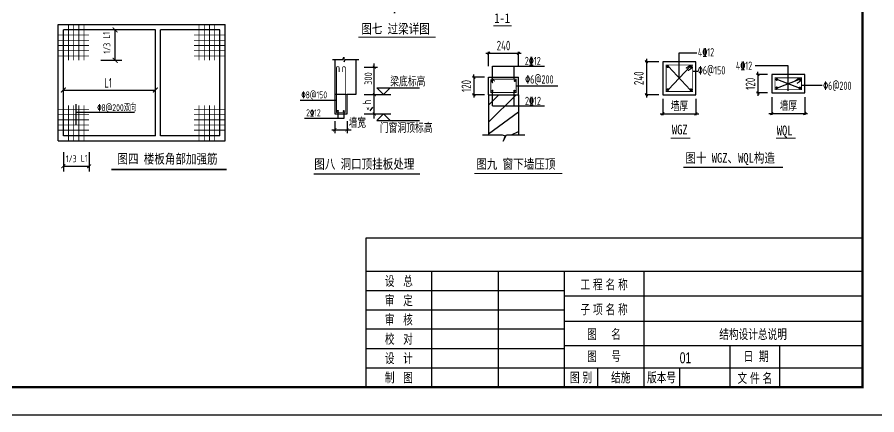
# Model space of a CAD drawing. Extents: x 1129386 to 1651949, y 463500 to 493200.
# Drawn here: x 1206738 to 1222314, y 463500 to 470707 of the extents above; entities that cross this region are included whole.
import ezdxf
from ezdxf.enums import TextEntityAlignment as Align

# ---------------------------------------------------------------- set-up
doc = ezdxf.new("R2010")
doc.units = 0
doc.header["$LTSCALE"] = 1000
doc.header["$MEASUREMENT"] = 0
doc.linetypes.add('CENTER', pattern=[50.8, 31.75, -6.35, 6.35, -6.35])
doc.linetypes.add('DASHED', pattern=[4.8, 4, -0.8])
for name, color, linetype in [('1', 7, 'Continuous'), ('3', 4, 'DASHED'), ('5', 2, 'Continuous'), ('7', 1, 'Continuous'), ('8', 8, 'Continuous'), ('9', 3, 'Continuous')]:
    doc.layers.add(name, color=color, linetype=linetype)
doc.styles.add('HZ', font='tssdeng.shx', dxfattribs={"width": 0.7, "bigfont": 'tssdchn.shx'})
doc.styles.add('TKZ1', font='', dxfattribs={"width": 0.7})
doc.styles.add('TSSD_Dimension', font='Tssdeng.shx', dxfattribs={"width": 0.7, "bigfont": 'tssdchn.shx'})
doc.styles.add('TSSD_Rein', font='tssdeng.shx', dxfattribs={"width": 0.7, "bigfont": 'tssdchn.shx'})
doc.styles.add('XKB', font='tjtxt.shx', dxfattribs={"width": 0.7, "bigfont": 'tssdchn.shx'})
doc.styles.get('TKZ1').set_extended_font_data('SimSun')
doc.dimstyles.new('TSSD_100_100', dxfattribs={"dimtxt": 350, "dimasz": 100, "dimexe": 100, "dimexo": 250, "dimgap": 100, "dimtad": 1, "dimdec": 0, "dimzin": 0, "dimdsep": 46, "dimtxsty": 'TSSD_Dimension', "dimblk": 'ARCHTICK', "dimblk1": 'ARCHTICK', "dimblk2": 'ARCHTICK', "dimcen": 0, "dimdle": 100, "dimclrt": 7, "dimadec": 0, "dimazin": 0, "dimtfac": 1, "dimtdec": 0, "dimtix": 1, "dimtmove": 2, "dimatfit": 3, "dimfxl": 0, "dimtolj": 1, "dimtzin": 0, "dimarcsym": 0})

# ---------------------------------------------------------------- blocks, each defined once
blk = doc.blocks.new('图4萨达')
at = {"layer": '1'}
for p, q in [((114950, 102631), (114950, 103736)), ((115190, 102631), (114433, 102631)), ((113074, 101556), (116410, 101556)), ((113542, 100287), (113542, 101044)), ((115652, 100735), (113542, 100735)), ((113074, 99300), (113074, 98605)), ((114012, 99300), (114012, 98605)), ((113074, 98794), (114012, 98794))]:
    blk.add_line(p, q, dxfattribs=at)
at = {"layer": '1', "const_width": 37.8}
for points in [[(115039, 103647), (114861, 103825)], [(115039, 102542), (114861, 102720)], [(112985, 101467), (113164, 101645)], [(116321, 101467), (116499, 101645)], [(112999, 98723), (113140, 98857)], [(113942, 98725), (114077, 98857)]]:
    blk.add_lwpolyline(points, dxfattribs=at)
at = {"layer": '3'}
for p, q in [((113074, 99900), (113074, 103736)), ((116410, 103736), (113074, 103736)), ((116410, 99900), (116410, 103736)), ((118749, 103736), (116599, 103736)), ((116599, 99900), (116599, 103736)), ((118749, 99900), (118749, 103736)), ((116410, 99900), (113074, 99900)), ((118749, 99900), (116599, 99900))]:
    blk.add_line(p, q, dxfattribs=at)
at = {"layer": '5'}
for p, q in [((112885, 99719), (112885, 103925)), ((112885, 103925), (118938, 103925)), ((118938, 99719), (118938, 103925)), ((112885, 99719), (118938, 99719))]:
    blk.add_line(p, q, dxfattribs=at)
at = {"layer": '7', "const_width": 28.4}
for points in [[(113259, 102634), (113259, 103926)], [(113448, 102634), (113448, 103926)], [(113637, 102634), (113637, 103926)], [(113826, 102634), (113826, 103926)], [(117992, 103925), (117992, 102629)], [(118181, 103925), (118181, 102629)], [(118370, 103925), (118370, 102629)], [(118560, 103925), (118560, 102629)], [(114004, 103548), (112880, 103548)], [(118938, 103547), (117809, 103547)], [(114004, 103359), (112880, 103359)], [(114004, 103169), (112880, 103169)], [(118938, 103358), (117809, 103358)], [(118938, 103169), (117809, 103169)], [(114004, 102980), (112880, 102980)], [(114004, 102791), (112880, 102791)], [(118938, 102980), (117809, 102980)], [(118938, 102791), (117809, 102791)], [(113259, 99719), (113259, 100999)], [(113448, 99719), (113448, 100999)], [(113637, 99719), (113637, 100999)], [(113826, 99719), (113826, 100999)], [(117992, 99719), (117992, 100999)], [(118181, 99719), (118181, 100999)], [(118370, 99719), (118370, 100999)], [(118560, 99719), (118560, 100999)], [(114004, 100854), (112880, 100854)], [(114004, 100665), (112880, 100665)], [(118938, 100854), (117809, 100854)], [(118938, 100665), (117809, 100665)], [(114004, 100476), (112880, 100476)], [(118938, 100476), (117809, 100476)], [(114004, 100287), (112880, 100287)], [(114004, 100098), (112880, 100098)], [(118938, 100287), (117809, 100287)], [(118938, 100098), (117809, 100098)]]:
    blk.add_lwpolyline(points, dxfattribs=at)
at = {"layer": '9', "color": 3, "const_width": 58.2}
blk.add_lwpolyline([(114814, 98675), (118987, 98675)], dxfattribs=at)
at = {"layer": '1', "style": 'TSSD_Rein', "width": 0.7}
for s, p in [('L1', (114760, 103417)), ('1/3', (114777, 102876))]:
    blk.add_text(s, height=250, rotation=90, dxfattribs=at).set_placement(p)
for s, height, p in [('L1', 350, (114553, 101641)), ('1/3', 250, (113165, 98938)), ('L1', 250, (113705, 98955))]:
    blk.add_text(s, height=height, dxfattribs=at).set_placement(p)
blk.add_text('\x828@200双向', height=250, dxfattribs=at).set_placement((115012, 100790), align=Align.CENTER)
at = {"layer": '5', "color": 2, "style": 'TKZ1', "width": 0.8}
blk.add_text('图四 楼板角部加强筋', height=350, dxfattribs=at).set_placement((115034, 98888))
blk = doc.blocks.new('洞口刮板')
at = {"layer": '1', "color": 4}
for p, q in [((182172, 75325), (182205, 75418)), ((182205, 75418), (182224, 75250)), ((181796, 75327), (182172, 75327)), ((182224, 75250), (182257, 75327)), ((182257, 75327), (182750, 75327)), ((183309, 73188), (183309, 75183)), ((182949, 75051), (183434, 75051)), ((183408, 74305), (184954, 74305)), ((183648, 74065), (183408, 74305)), ((183648, 74065), (183888, 74305)), ((181952, 73842), (180629, 73842)), ((181886, 74070), (182294, 74070)), ((182332, 73363), (182332, 74070)), ((182949, 74065), (183918, 74065)), ((183249, 73597), (183157, 73474)), ((181889, 73363), (182332, 73363)), ((181989, 73431), (181989, 73188)), ((182210, 73438), (182210, 73188)), ((182949, 73363), (183918, 73363)), ((183648, 73363), (183408, 73123)), ((183648, 73363), (183888, 73123)), ((182210, 73188), (180784, 73188)), ((181889, 73095), (181889, 72655)), ((182332, 73095), (182332, 72655)), ((183408, 73123), (184954, 73123)), ((181780, 72786), (182475, 72786))]:
    blk.add_line(p, q, dxfattribs=at)
at = {"layer": '1', "color": 2}
for p, q in [((181889, 75328), (181889, 73363)), ((182656, 74070), (182656, 75328)), ((182332, 74070), (182656, 74070))]:
    blk.add_line(p, q, dxfattribs=at)
at = {"layer": '1', "color": 4, "const_width": 23.3}
for points in [[(183372, 74985), (183260, 75103)], [(183372, 73999), (183260, 74117)], [(183372, 73297), (183260, 73415)], [(181823, 72723), (181941, 72835)], [(182266, 72723), (182384, 72835)]]:
    blk.add_lwpolyline(points, dxfattribs=at)
at = {"layer": '1', "const_width": 43.6}
blk.add_lwpolyline([(181119, 71181), (184965, 71181)], dxfattribs=at)
at = {"layer": '7', "const_width": 29.1}
for points in [[(182040, 74883), (182040, 75028, 0.414214), (181997, 75072), (181987, 75072, 0.414214), (181943, 75028), (181943, 73402)], [(182262, 73402), (182262, 75028, 0.414214), (182218, 75072), (182209, 75072, 0.414214), (182165, 75028), (182165, 74883)]]:
    blk.add_lwpolyline(points, format="xyb", dxfattribs=at)
blk.add_lwpolyline([(181943, 73402), (182262, 73402)], dxfattribs=at)
at = {"layer": '7', "const_width": 38.8}
for points in [[(181974, 73464, 1), (182013, 73464, 1)], [(182190, 73459, 1), (182228, 73459, 1)]]:
    blk.add_lwpolyline(points, format="xyb", close=True, dxfattribs=at)
at = {"layer": '1', "color": 4, "style": 'TSSD_Rein', "width": 0.7}
for s, height, p in [('300', 271.6, (183231, 74411)), ('h', 310, (183200, 73704)), ('<', 242, (183179, 73484))]:
    blk.add_text(s, height=height, rotation=90, dxfattribs=at).set_placement(p)
at = {"layer": '1', "style": 'TSSD_Rein', "width": 0.7}
for s, height, p in [('梁底标高', 350, (183892, 74354)), ('\x828@150', 250, (180676, 73923)), ('2\x8312', 250, (180845, 73274)), ('墙宽', 350, (182379, 72856)), ('门窗洞顶标高', 350, (183517, 72671))]:
    blk.add_text(s, height=height, dxfattribs=at).set_placement(p)
at = {"layer": '5', "style": 'TKZ1', "width": 0.8}
blk.add_text('图八 洞口顶挂板处理', height=350, dxfattribs=at).set_placement((181139, 71368))
blk = doc.blocks.new('*X36')
at = {"color": 0}
for p, q in [((10631.25, 87237.5), (10631.25, 87237.5)), ((10631.25, 87150), (10631.25, 87150)), ((10631.25, 87062.5), (10631.25, 87062.5)), ((10653.125, 87193.75), (10653.125, 87193.75)), ((10653.125, 87106.25), (10653.125, 87106.25)), ((10675, 87237.5), (10675, 87237.5)), ((10675, 87150), (10675, 87150)), ((10675, 87062.5), (10675, 87062.5)), ((10696.875, 87193.75), (10696.875, 87193.75)), ((10696.875, 87106.25), (10696.875, 87106.25)), ((10718.75, 87237.5), (10718.75, 87237.5)), ((10718.75, 87150), (10718.75, 87150)), ((10718.75, 87062.5), (10718.75, 87062.5)), ((10740.625, 87193.75), (10740.625, 87193.75)), ((10740.625, 87106.25), (10740.625, 87106.25)), ((10762.5, 87237.5), (10762.5, 87237.5)), ((10762.5, 87150), (10762.5, 87150)), ((10762.5, 87062.5), (10762.5, 87062.5)), ((10784.375, 87193.75), (10784.375, 87193.75)), ((10784.375, 87106.25), (10784.375, 87106.25)), ((10806.25, 87237.5), (10806.25, 87237.5)), ((10806.25, 87150), (10806.25, 87150)), ((10806.25, 87062.5), (10806.25, 87062.5)), ((10828.125, 87193.75), (10828.125, 87193.75)), ((10828.125, 87106.25), (10828.125, 87106.25)), ((10850, 87237.5), (10850, 87237.5)), ((10850, 87150), (10850, 87150)), ((10850, 87062.5), (10850, 87062.5)), ((10871.875, 87193.75), (10871.875, 87193.75)), ((10871.875, 87106.25), (10871.875, 87106.25)), ((10893.75, 87237.5), (10893.75, 87237.5)), ((10893.75, 87150), (10893.75, 87150)), ((10893.75, 87062.5), (10893.75, 87062.5)), ((10915.625, 87193.75), (10915.625, 87193.75)), ((10915.625, 87106.25), (10915.625, 87106.25)), ((10937.5, 87237.5), (10937.5, 87237.5)), ((10937.5, 87150), (10937.5, 87150)), ((10937.5, 87062.5), (10937.5, 87062.5)), ((10959.375, 87193.75), (10959.375, 87193.75)), ((10959.375, 87106.25), (10959.375, 87106.25)), ((10981.25, 87237.5), (10981.25, 87237.5)), ((10981.25, 87150), (10981.25, 87150)), ((10981.25, 87062.5), (10981.25, 87062.5)), ((11003.125, 87193.75), (11003.125, 87193.75)), ((11003.125, 87106.25), (11003.125, 87106.25)), ((11025, 87237.5), (11025, 87237.5)), ((11025, 87150), (11025, 87150)), ((11025, 87062.5), (11025, 87062.5)), ((11046.875, 87193.75), (11046.875, 87193.75)), ((11046.875, 87106.25), (11046.875, 87106.25)), ((11068.75, 87237.5), (11068.75, 87237.5)), ((11068.75, 87150), (11068.75, 87150)), ((11068.75, 87062.5), (11068.75, 87062.5)), ((11090.625, 87193.75), (11090.625, 87193.75)), ((11090.625, 87106.25), (11090.625, 87106.25)), ((11112.5, 87237.5), (11112.5, 87237.5)), ((11112.5, 87150), (11112.5, 87150)), ((11112.5, 87062.5), (11112.5, 87062.5)), ((11134.375, 87193.75), (11134.375, 87193.75)), ((11134.375, 87106.25), (11134.375, 87106.25)), ((11156.25, 87237.5), (11156.25, 87237.5)), ((11156.25, 87150), (11156.25, 87150)), ((11156.25, 87062.5), (11156.25, 87062.5)), ((11178.125, 87193.75), (11178.125, 87193.75)), ((11178.125, 87106.25), (11178.125, 87106.25)), ((11200, 87237.5), (11200, 87237.5)), ((11200, 87150), (11200, 87150)), ((11200, 87062.5), (11200, 87062.5)), ((11221.875, 87193.75), (11221.875, 87193.75)), ((11221.875, 87106.25), (11221.875, 87106.25)), ((11243.75, 87237.5), (11243.75, 87237.5)), ((11243.75, 87150), (11243.75, 87150)), ((11243.75, 87062.5), (11243.75, 87062.5)), ((11265.625, 87193.75), (11265.625, 87193.75)), ((11265.625, 87106.25), (11265.625, 87106.25)), ((11287.5, 87237.5), (11287.5, 87237.5)), ((11287.5, 87150), (11287.5, 87150)), ((11287.5, 87062.5), (11287.5, 87062.5)), ((11309.375, 87193.75), (11309.375, 87193.75)), ((11309.375, 87106.25), (11309.375, 87106.25)), ((11331.25, 87237.5), (11331.25, 87237.5)), ((11331.25, 87150), (11331.25, 87150)), ((11331.25, 87062.5), (11331.25, 87062.5)), ((11353.125, 87193.75), (11353.125, 87193.75)), ((11353.125, 87106.25), (11353.125, 87106.25)), ((11375, 87237.5), (11375, 87237.5)), ((11375, 87150), (11375, 87150)), ((11375, 87062.5), (11375, 87062.5)), ((11396.875, 87193.75), (11396.875, 87193.75)), ((11396.875, 87106.25), (11396.875, 87106.25)), ((11418.75, 87237.5), (11418.75, 87237.5)), ((11418.75, 87150), (11418.75, 87150)), ((11418.75, 87062.5), (11418.75, 87062.5)), ((11440.625, 87193.75), (11440.625, 87193.75)), ((11440.625, 87106.25), (11440.625, 87106.25)), ((11462.5, 87237.5), (11462.5, 87237.5)), ((11462.5, 87150), (11462.5, 87150)), ((11462.5, 87062.5), (11462.5, 87062.5)), ((11484.375, 87193.75), (11484.375, 87193.75)), ((11484.375, 87106.25), (11484.375, 87106.25)), ((11506.25, 87237.5), (11506.25, 87237.5)), ((11506.25, 87150), (11506.25, 87150)), ((11506.25, 87062.5), (11506.25, 87062.5)), ((11528.125, 87193.75), (11528.125, 87193.75)), ((11528.125, 87106.25), (11528.125, 87106.25)), ((11550, 87237.5), (11550, 87237.5)), ((11550, 87150), (11550, 87150)), ((11550, 87062.5), (11550, 87062.5)), ((11571.875, 87193.75), (11571.875, 87193.75)), ((11571.875, 87106.25), (11571.875, 87106.25)), ((11593.75, 87237.5), (11593.75, 87237.5)), ((11593.75, 87150), (11593.75, 87150)), ((11615.625, 87193.75), (11615.625, 87193.75)), ((11615.625, 87106.25), (11615.625, 87106.25)), ((11637.5, 87237.5), (11637.5, 87237.5)), ((11637.5, 87150), (11637.5, 87150)), ((11659.375, 87193.75), (11659.375, 87193.75)), ((11659.375, 87106.25), (11659.375, 87106.25)), ((11681.25, 87237.5), (11681.25, 87237.5)), ((11681.25, 87150), (11681.25, 87150)), ((11703.125, 87193.75), (11703.125, 87193.75)), ((11703.125, 87106.25), (11703.125, 87106.25)), ((11725, 87237.5), (11725, 87237.5)), ((11725, 87150), (11725, 87150)), ((11746.875, 87193.75), (11746.875, 87193.75)), ((11746.875, 87106.25), (11746.875, 87106.25)), ((11768.75, 87237.5), (11768.75, 87237.5)), ((11768.75, 87150), (11768.75, 87150)), ((11790.625, 87193.75), (11790.625, 87193.75)), ((11790.625, 87106.25), (11790.625, 87106.25)), ((11812.5, 87237.5), (11812.5, 87237.5)), ((11812.5, 87150), (11812.5, 87150)), ((11834.375, 87193.75), (11834.375, 87193.75)), ((11834.375, 87106.25), (11834.375, 87106.25)), ((11856.25, 87237.5), (11856.25, 87237.5)), ((11856.25, 87150), (11856.25, 87150)), ((11878.125, 87193.75), (11878.125, 87193.75)), ((11878.125, 87106.25), (11878.125, 87106.25)), ((11900, 87237.5), (11900, 87237.5)), ((11900, 87150), (11900, 87150)), ((11921.875, 87193.75), (11921.875, 87193.75)), ((11921.875, 87106.25), (11921.875, 87106.25)), ((11943.75, 87237.5), (11943.75, 87237.5)), ((11943.75, 87150), (11943.75, 87150)), ((11965.625, 87193.75), (11965.625, 87193.75)), ((11965.625, 87106.25), (11965.625, 87106.25)), ((11987.5, 87237.5), (11987.5, 87237.5)), ((11987.5, 87150), (11987.5, 87150)), ((12009.375, 87193.75), (12009.375, 87193.75)), ((12009.375, 87106.25), (12009.375, 87106.25)), ((12031.25, 87237.5), (12031.25, 87237.5)), ((12031.25, 87150), (12031.25, 87150)), ((12053.125, 87193.75), (12053.125, 87193.75)), ((12053.125, 87106.25), (12053.125, 87106.25)), ((12075, 87237.5), (12075, 87237.5)), ((12075, 87150), (12075, 87150)), ((12096.875, 87193.75), (12096.875, 87193.75)), ((12096.875, 87106.25), (12096.875, 87106.25)), ((12118.75, 87237.5), (12118.75, 87237.5)), ((12118.75, 87150), (12118.75, 87150)), ((12140.625, 87193.75), (12140.625, 87193.75)), ((12162.5, 87237.5), (12162.5, 87237.5)), ((12162.5, 87150), (12162.5, 87150)), ((12184.375, 87193.75), (12184.375, 87193.75)), ((12206.25, 87237.5), (12206.25, 87237.5)), ((12206.25, 87150), (12206.25, 87150)), ((12228.125, 87193.75), (12228.125, 87193.75)), ((12250, 87237.5), (12250, 87237.5)), ((12250, 87150), (12250, 87150)), ((12271.875, 87193.75), (12271.875, 87193.75)), ((12293.75, 87237.5), (12293.75, 87237.5)), ((12293.75, 87150), (12293.75, 87150)), ((12315.625, 87193.75), (12315.625, 87193.75)), ((12337.5, 87237.5), (12337.5, 87237.5)), ((12337.5, 87150), (12337.5, 87150)), ((12359.375, 87193.75), (12359.375, 87193.75)), ((12381.25, 87237.5), (12381.25, 87237.5)), ((12381.25, 87150), (12381.25, 87150)), ((12403.125, 87193.75), (12403.125, 87193.75)), ((12425, 87237.5), (12425, 87237.5)), ((12425, 87150), (12425, 87150)), ((12446.875, 87193.75), (12446.875, 87193.75)), ((12468.75, 87237.5), (12468.75, 87237.5)), ((12468.75, 87150), (12468.75, 87150)), ((12490.625, 87193.75), (12490.625, 87193.75)), ((12512.5, 87237.5), (12512.5, 87237.5)), ((12512.5, 87150), (12512.5, 87150)), ((12534.375, 87193.75), (12534.375, 87193.75)), ((12556.25, 87237.5), (12556.25, 87237.5)), ((12556.25, 87150), (12556.25, 87150)), ((12578.125, 87193.75), (12578.125, 87193.75)), ((12600, 87237.5), (12600, 87237.5)), ((12600, 87150), (12600, 87150)), ((12621.875, 87193.75), (12621.875, 87193.75)), ((12643.75, 87237.5), (12643.75, 87237.5)), ((12643.75, 87150), (12643.75, 87150)), ((12665.625, 87193.75), (12665.625, 87193.75)), ((12687.5, 87237.5), (12687.5, 87237.5)), ((12709.375, 87193.75), (12709.375, 87193.75)), ((12731.25, 87237.5), (12731.25, 87237.5)), ((12753.125, 87193.75), (12753.125, 87193.75)), ((12775, 87237.5), (12775, 87237.5)), ((12796.875, 87193.75), (12796.875, 87193.75)), ((12818.75, 87237.5), (12818.75, 87237.5)), ((12840.625, 87193.75), (12840.625, 87193.75)), ((12862.5, 87237.5), (12862.5, 87237.5)), ((12884.375, 87193.75), (12884.375, 87193.75)), ((12906.25, 87237.5), (12906.25, 87237.5)), ((12928.125, 87193.75), (12928.125, 87193.75)), ((12950, 87237.5), (12950, 87237.5)), ((12971.875, 87193.75), (12971.875, 87193.75)), ((12993.75, 87237.5), (12993.75, 87237.5)), ((13015.625, 87193.75), (13015.625, 87193.75)), ((13037.5, 87237.5), (13037.5, 87237.5)), ((13059.375, 87193.75), (13059.375, 87193.75)), ((13081.25, 87237.5), (13081.25, 87237.5)), ((13103.125, 87193.75), (13103.125, 87193.75)), ((13125, 87237.5), (13125, 87237.5)), ((13146.875, 87193.75), (13146.875, 87193.75)), ((13168.75, 87237.5), (13168.75, 87237.5)), ((13190.625, 87193.75), (13190.625, 87193.75)), ((13212.5, 87237.5), (13212.5, 87237.5)), ((13234.375, 87193.75), (13234.375, 87193.75)), ((13256.25, 87237.5), (13256.25, 87237.5)), ((13300, 87237.5), (13300, 87237.5)), ((13343.75, 87237.5), (13343.75, 87237.5)), ((13387.5, 87237.5), (13387.5, 87237.5)), ((13431.25, 87237.5), (13431.25, 87237.5)), ((13475, 87237.5), (13475, 87237.5)), ((13518.75, 87237.5), (13518.75, 87237.5)), ((13562.5, 87237.5), (13562.5, 87237.5)), ((13606.25, 87237.5), (13606.25, 87237.5)), ((13650, 87237.5), (13650, 87237.5)), ((13693.75, 87237.5), (13693.75, 87237.5)), ((13737.5, 87237.5), (13737.5, 87237.5)), ((13781.25, 87237.5), (13781.25, 87237.5)), ((10631.25, 86975), (10631.25, 86975)), ((10631.25, 86887.5), (10631.25, 86887.5)), ((10631.25, 86800), (10631.25, 86800)), ((10631.25, 86712.5), (10631.25, 86712.5)), ((10653.125, 87018.75), (10653.125, 87018.75)), ((10653.125, 86931.25), (10653.125, 86931.25)), ((10653.125, 86843.75), (10653.125, 86843.75)), ((10653.125, 86756.25), (10653.125, 86756.25)), ((10675, 86975), (10675, 86975)), ((10675, 86887.5), (10675, 86887.5)), ((10675, 86800), (10675, 86800)), ((10675, 86712.5), (10675, 86712.5)), ((10696.875, 87018.75), (10696.875, 87018.75)), ((10696.875, 86931.25), (10696.875, 86931.25)), ((10696.875, 86843.75), (10696.875, 86843.75)), ((10696.875, 86756.25), (10696.875, 86756.25)), ((10718.75, 86975), (10718.75, 86975)), ((10718.75, 86887.5), (10718.75, 86887.5)), ((10718.75, 86800), (10718.75, 86800)), ((10718.75, 86712.5), (10718.75, 86712.5)), ((10740.625, 87018.75), (10740.625, 87018.75)), ((10740.625, 86931.25), (10740.625, 86931.25)), ((10740.625, 86843.75), (10740.625, 86843.75)), ((10740.625, 86756.25), (10740.625, 86756.25)), ((10762.5, 86975), (10762.5, 86975)), ((10762.5, 86887.5), (10762.5, 86887.5)), ((10762.5, 86800), (10762.5, 86800)), ((10762.5, 86712.5), (10762.5, 86712.5)), ((10784.375, 87018.75), (10784.375, 87018.75)), ((10784.375, 86931.25), (10784.375, 86931.25)), ((10784.375, 86843.75), (10784.375, 86843.75)), ((10784.375, 86756.25), (10784.375, 86756.25)), ((10806.25, 86975), (10806.25, 86975)), ((10806.25, 86887.5), (10806.25, 86887.5)), ((10806.25, 86800), (10806.25, 86800)), ((10806.25, 86712.5), (10806.25, 86712.5)), ((10828.125, 87018.75), (10828.125, 87018.75)), ((10828.125, 86931.25), (10828.125, 86931.25)), ((10828.125, 86843.75), (10828.125, 86843.75)), ((10828.125, 86756.25), (10828.125, 86756.25)), ((10850, 86975), (10850, 86975)), ((10850, 86887.5), (10850, 86887.5)), ((10850, 86800), (10850, 86800)), ((10850, 86712.5), (10850, 86712.5)), ((10871.875, 87018.75), (10871.875, 87018.75)), ((10871.875, 86931.25), (10871.875, 86931.25)), ((10871.875, 86843.75), (10871.875, 86843.75)), ((10893.75, 86975), (10893.75, 86975)), ((10893.75, 86887.5), (10893.75, 86887.5)), ((10915.625, 87018.75), (10915.625, 87018.75)), ((10959.375, 87018.75), (10959.375, 87018.75)), ((11003.125, 87018.75), (11003.125, 87018.75)), ((10631.25, 86625), (10631.25, 86625)), ((10631.25, 86537.5), (10631.25, 86537.5)), ((10631.25, 86450), (10631.25, 86450)), ((10653.125, 86668.75), (10653.125, 86668.75)), ((10653.125, 86581.25), (10653.125, 86581.25)), ((10653.125, 86493.75), (10653.125, 86493.75)), ((10653.125, 86406.25), (10653.125, 86406.25)), ((10675, 86625), (10675, 86625)), ((10675, 86537.5), (10675, 86537.5)), ((10675, 86450), (10675, 86450)), ((10696.875, 86668.75), (10696.875, 86668.75)), ((10696.875, 86581.25), (10696.875, 86581.25)), ((10696.875, 86493.75), (10696.875, 86493.75)), ((10696.875, 86406.25), (10696.875, 86406.25)), ((10718.75, 86625), (10718.75, 86625)), ((10718.75, 86537.5), (10718.75, 86537.5)), ((10718.75, 86450), (10718.75, 86450)), ((10740.625, 86668.75), (10740.625, 86668.75)), ((10740.625, 86581.25), (10740.625, 86581.25)), ((10740.625, 86493.75), (10740.625, 86493.75)), ((10740.625, 86406.25), (10740.625, 86406.25)), ((10762.5, 86625), (10762.5, 86625)), ((10762.5, 86537.5), (10762.5, 86537.5)), ((10762.5, 86450), (10762.5, 86450)), ((10784.375, 86668.75), (10784.375, 86668.75)), ((10784.375, 86581.25), (10784.375, 86581.25)), ((10784.375, 86493.75), (10784.375, 86493.75)), ((10784.375, 86406.25), (10784.375, 86406.25)), ((10806.25, 86625), (10806.25, 86625)), ((10806.25, 86537.5), (10806.25, 86537.5)), ((10828.125, 86668.75), (10828.125, 86668.75)), ((10631.25, 86362.5), (10631.25, 86362.5)), ((10631.25, 86275), (10631.25, 86275)), ((10631.25, 86187.5), (10631.25, 86187.5)), ((10631.25, 86100), (10631.25, 86100)), ((10653.125, 86318.75), (10653.125, 86318.75)), ((10653.125, 86231.25), (10653.125, 86231.25)), ((10653.125, 86143.75), (10653.125, 86143.75)), ((10675, 86362.5), (10675, 86362.5)), ((10675, 86275), (10675, 86275)), ((10675, 86187.5), (10675, 86187.5)), ((10675, 86100), (10675, 86100)), ((10696.875, 86318.75), (10696.875, 86318.75)), ((10696.875, 86231.25), (10696.875, 86231.25)), ((10696.875, 86143.75), (10696.875, 86143.75)), ((10718.75, 86362.5), (10718.75, 86362.5)), ((10718.75, 86275), (10718.75, 86275)), ((10718.75, 86187.5), (10718.75, 86187.5)), ((10718.75, 86100), (10718.75, 86100)), ((10740.625, 86318.75), (10740.625, 86318.75)), ((10740.625, 86231.25), (10740.625, 86231.25)), ((10762.5, 86362.5), (10762.5, 86362.5)), ((10631.25, 86012.5), (10631.25, 86012.5)), ((10631.25, 85925), (10631.25, 85925)), ((10631.25, 85837.5), (10631.25, 85837.5)), ((10631.25, 85750), (10631.25, 85750)), ((10653.125, 86056.25), (10653.125, 86056.25)), ((10653.125, 85968.75), (10653.125, 85968.75)), ((10653.125, 85881.25), (10653.125, 85881.25)), ((10675, 86012.5), (10675, 86012.5)), ((10675, 85925), (10675, 85925)), ((10696.875, 86056.25), (10696.875, 86056.25))]:
    blk.add_line(p, q, dxfattribs=at)
blk = doc.blocks.new('过量')
at = {"layer": '1', "color": 4}
for p, q in [((171582, 75399), (176481, 75399)), ((171750, 73973), (171750, 75403)), ((174049, 75403), (174090, 75244)), ((174090, 75244), (174090, 75573)), ((174090, 75573), (174131, 75403)), ((176406, 73973), (176406, 75403)), ((177846, 75125), (177877, 75503)), ((177877, 75503), (177921, 75325)), ((177437, 75325), (177794, 75325)), ((177794, 75325), (177846, 75125)), ((177921, 75325), (178291, 75325)), ((172060, 73773), (172060, 74394)), ((172060, 74394), (176095, 74394)), ((173702, 74021), (173832, 74144)), ((173953, 74032), (174083, 74155)), ((176095, 74394), (176095, 73773)), ((177515, 74396), (178213, 74396)), ((178139, 74142), (178402, 73873)), ((171859, 73940), (171642, 73940)), ((171642, 73940), (171750, 73899)), ((171750, 73973), (171859, 73940)), ((171750, 72144), (171750, 73899)), ((173502, 74089), (174136, 74089)), ((176406, 73973), (176296, 73940)), ((176296, 73940), (176513, 73940)), ((176513, 73940), (176406, 73899)), ((176406, 72144), (176406, 73899)), ((178402, 73873), (179640, 73873)), ((172060, 73773), (176095, 73773)), ((177515, 73771), (178213, 73771)), ((177513, 73360), (177513, 72637)), ((178217, 73360), (178217, 72637)), ((177367, 72782), (178363, 72782)), ((174049, 72222), (174090, 72380)), ((174090, 72380), (174090, 72052)), ((174049, 72222), (171672, 72222)), ((174090, 72052), (174131, 72222)), ((176483, 72222), (174131, 72222))]:
    blk.add_line(p, q, dxfattribs=at)
at = {"layer": '1', "color": 3}
for p, q in [((173502, 74808), (172321, 74808)), ((173502, 74089), (173502, 74808)), ((176835, 73643), (176835, 74503)), ((176473, 74396), (176980, 74396)), ((172526, 72221), (172825, 73554)), ((172825, 73554), (175630, 73773)), ((176473, 73775), (176980, 73775)), ((172063, 73380), (172063, 72617)), ((176092, 73380), (176092, 72617)), ((171961, 72687), (176154, 72687))]:
    blk.add_line(p, q, dxfattribs=at)
at = {"layer": '1', "color": 3, "const_width": 29.1}
for points in [[(176893, 74335), (176781, 74453)], [(176893, 73714), (176781, 73832)], [(172003, 72631), (172121, 72742)], [(172473, 72631), (172591, 72742)], [(175572, 72631), (175690, 72742)], [(176031, 72631), (176149, 72742)]]:
    blk.add_lwpolyline(points, dxfattribs=at)
at = {"layer": '1', "color": 4, "const_width": 23.3}
for points in [[(177458, 72716), (177576, 72827)], [(178152, 72727), (178269, 72839)]]:
    blk.add_lwpolyline(points, dxfattribs=at)
at = {"layer": '5', "color": 2}
for p, q in [((177515, 73771), (177515, 75325)), ((178213, 73771), (178213, 75325)), ((172526, 72221), (172526, 73773)), ((175630, 73773), (175630, 72221))]:
    blk.add_line(p, q, dxfattribs=at)
at = {"layer": '7', "const_width": 29.1}
for points in [[(172138, 74317), (176018, 74317)], [(172138, 74005), (172138, 74317)], [(172622, 73851), (172622, 74317)], [(173764, 73851), (173764, 74317)], [(174010, 73851), (174010, 74317)], [(175533, 73851), (175533, 74317)], [(176018, 74005), (176018, 74317)], [(177592, 74318), (178136, 74318)], [(177592, 73849), (177592, 74318)], [(178136, 73849), (178136, 74318)], [(172138, 73851), (176018, 73851)], [(177592, 73849), (178136, 73849)]]:
    blk.add_lwpolyline(points, dxfattribs=at)
at = {"layer": '7', "const_width": 38.8}
for points in [[(177639, 74257, 1), (177678, 74257, 1)], [(178052, 74245, 1), (178091, 74245, 1)], [(177634, 73914, 1), (177673, 73914, 1)], [(178056, 73913, 1), (178095, 73913, 1)]]:
    blk.add_lwpolyline(points, format="xyb", close=True, dxfattribs=at)
at = {"layer": '9', "color": 3}
for p, q in [((174455, 74291), (174455, 74720)), ((174744, 73871), (174744, 73471))]:
    blk.add_line(p, q, dxfattribs=at)
at = {"layer": '9', "color": 4}
for p, q in [((177654, 74271), (177654, 74699)), ((177654, 74699), (178752, 74699)), ((178063, 74271), (178063, 74699)), ((177667, 73880), (177667, 73371)), ((178080, 73880), (178080, 73371)), ((177667, 73371), (178752, 73371))]:
    blk.add_line(p, q, dxfattribs=at)
at = {"layer": '9', "color": 3, "const_width": 23.3}
for points in [[(175167, 75463), (175167, 75959)], [(175167, 73019), (175167, 73610)]]:
    blk.add_lwpolyline(points, dxfattribs=at)
at = {"layer": '9', "const_width": 43.6}
for points in [[(177676, 71596), (178336, 71596)], [(172782, 71187), (175586, 71187)]]:
    blk.add_lwpolyline(points, dxfattribs=at)
at = {"layer": '9', "color": 3}
for centre in [(174455, 74914), (174744, 73277)]:
    blk.add_circle(centre, 194, dxfattribs=at)
at = {"layer": '9', "color": 4}
blk.add_circle((178946, 74699), 194, dxfattribs=at)
at = {"layer": '9'}
blk.add_circle((178946, 73371), 194, dxfattribs=at)
at = {"layer": '1', "color": 4, "xscale": 0.9699999997392296, "yscale": 0.9699999997392296, "zscale": 0.9699999997392296}
blk.add_blockref('*X36', (162228, -10848), dxfattribs=at)
at = {"layer": '1', "style": 'TSSD_Rein', "width": 0.7}
for p in [(172894, 74885), (179001, 73950)]:
    blk.add_text('\x826@200', height=250, dxfattribs=at).set_placement(p, align=Align.CENTER)
at = {"layer": '1', "color": 3, "style": 'TSSD_Rein', "width": 0.7}
blk.add_text('h', height=242, rotation=90, dxfattribs=at).set_placement((176767, 74044))
at = {"layer": '1', "style": 'TSSD_Rein', "width": 0.7}
for s, height, p in [('墙宽', 350, (177615, 72837)), ('a', 300, (172218, 72810)), ('La', 300, (173746, 72785)), ('a', 300, (175794, 72810))]:
    blk.add_text(s, height=height, dxfattribs=at).set_placement(p)
at = {"layer": '5', "style": 'TKZ1', "width": 0.8}
for s, p in [('1-1', (177704, 71700)), ('图七 过梁详图', (172886, 71318))]:
    blk.add_text(s, height=350, dxfattribs=at).set_placement(p)
at = {"layer": '9', "color": 3, "style": 'TSSD_Rein', "width": 0.7}
for s, height, p in [('1', 340, (175317, 75662)), ('2', 242, (174401, 74829)), ('1', 242, (174681, 73151)), ('1', 340, (175317, 73074))]:
    blk.add_text(s, height=height, dxfattribs=at).set_placement(p)
at = {"layer": '9', "style": 'TSSD_Rein', "width": 0.7}
blk.add_text('2', height=300, dxfattribs=at).set_placement((178892, 74579))
at = {"layer": '9', "color": 4, "style": 'TSSD_Rein', "width": 0.7}
blk.add_text('1', height=272, dxfattribs=at).set_placement((178893, 73233))
blk = doc.blocks.new('_ArchTick')
at = {"color": 0, "linetype": 'ByBlock', "const_width": 0.4}
blk.add_lwpolyline([(-0.5, -0.5), (0.5, 0.5)], dxfattribs=at)
blk = doc.blocks.new('*D54')
at = {"layer": '1', "color": 3, "lineweight": -2}
for p, q in [((132291, 62757), (133571, 62757)), ((132391, 62283), (132391, 62807)), ((133471, 62283), (133471, 62807))]:
    blk.add_line(p, q, dxfattribs=at)
at = {"layer": 'Defpoints', "color": 0}
for p in [(133471, 62757), (132391, 62133), (133471, 62133)]:
    blk.add_point(p, dxfattribs=at)
at = {"layer": '1', "color": 3, "lineweight": -2, "xscale": 100, "yscale": 100, "zscale": 100, "rotation": 180}
blk.add_blockref('_ArchTick', (132391, 62757), dxfattribs=at)
at = {"layer": '1', "color": 3, "lineweight": -2, "xscale": 100, "yscale": 100, "zscale": 100}
blk.add_blockref('_ArchTick', (133471, 62757), dxfattribs=at)
at = {"layer": '1', "color": 7, "insert": (132931, 63032), "char_height": 350, "attachment_point": 5, "style": 'TSSD_Dimension'}
blk.add_mtext('\\A1;240', dxfattribs=at)
blk = doc.blocks.new('*D55')
at = {"layer": '1', "color": 3, "lineweight": -2}
for p, q in [((132241, 61883), (131808, 61883)), ((131858, 61883), (131858, 61983)), ((131858, 61883), (131858, 61251)), ((132241, 61251), (131808, 61251)), ((131858, 61251), (131858, 61151))]:
    blk.add_line(p, q, dxfattribs=at)
at = {"layer": 'Defpoints', "color": 0}
for p in [(132391, 61883), (131858, 61251), (132391, 61251)]:
    blk.add_point(p, dxfattribs=at)
at = {"layer": '1', "color": 3, "lineweight": -2, "xscale": 100, "yscale": 100, "zscale": 100}
for p, rotation in [((131858, 61883), 270), ((131858, 61251), 90)]:
    blk.add_blockref('_ArchTick', p, dxfattribs=dict(at, rotation=rotation))
at = {"layer": '1', "color": 7, "insert": (131583, 61567), "char_height": 350, "attachment_point": 5, "rotation": 90, "style": 'TSSD_Dimension'}
blk.add_mtext('\\A1;120', dxfattribs=at)
blk = doc.blocks.new('*D50')
at = {"layer": '1', "color": 3, "lineweight": -2}
for p, q in [((125518, 57088), (125024, 57088)), ((125074, 57188), (125074, 55788)), ((125518, 55888), (125024, 55888))]:
    blk.add_line(p, q, dxfattribs=at)
at = {"layer": 'Defpoints', "color": 0}
for p in [(125668, 57088), (125074, 55888), (125668, 55888)]:
    blk.add_point(p, dxfattribs=at)
at = {"layer": '1', "color": 3, "lineweight": -2, "xscale": 100, "yscale": 100, "zscale": 100}
for p, rotation in [((125074, 57088), 90), ((125074, 55888), 270)]:
    blk.add_blockref('_ArchTick', p, dxfattribs=dict(at, rotation=rotation))
at = {"layer": '1', "color": 7, "insert": (124799, 56488), "char_height": 350, "attachment_point": 5, "rotation": 90, "style": 'TSSD_Dimension'}
blk.add_mtext('\\A1;240', dxfattribs=at)
blk = doc.blocks.new('*D51')
at = {"layer": '1', "color": 3, "lineweight": -2}
for p, q in [((125668, 55738), (125668, 55145)), ((126868, 55738), (126868, 55145)), ((125568, 55195), (126968, 55195))]:
    blk.add_line(p, q, dxfattribs=at)
at = {"layer": 'Defpoints', "color": 0}
for p in [(125668, 55888), (126868, 55888), (126868, 55195)]:
    blk.add_point(p, dxfattribs=at)
at = {"layer": '1', "color": 3, "lineweight": -2, "xscale": 100, "yscale": 100, "zscale": 100, "rotation": 180}
blk.add_blockref('_ArchTick', (125668, 55195), dxfattribs=at)
at = {"layer": '1', "color": 3, "lineweight": -2, "xscale": 100, "yscale": 100, "zscale": 100}
blk.add_blockref('_ArchTick', (126868, 55195), dxfattribs=at)
at = {"layer": '1', "color": 7, "insert": (126268, 55470), "char_height": 350, "attachment_point": 5, "style": 'TSSD_Dimension'}
blk.add_mtext('\\A1;墙厚', dxfattribs=at)
blk = doc.blocks.new('*D52')
at = {"layer": '1', "color": 3, "lineweight": -2}
for p, q in [((129117, 56622), (129117, 56722)), ((129465, 56622), (129067, 56622)), ((129117, 56622), (129117, 55953)), ((129465, 55953), (129067, 55953)), ((129117, 55953), (129117, 55853))]:
    blk.add_line(p, q, dxfattribs=at)
at = {"layer": 'Defpoints', "color": 0}
for p in [(129615, 56622), (129117, 55953), (129615, 55953)]:
    blk.add_point(p, dxfattribs=at)
at = {"layer": '1', "color": 3, "lineweight": -2, "xscale": 100, "yscale": 100, "zscale": 100}
for p, rotation in [((129117, 56622), 270), ((129117, 55953), 90)]:
    blk.add_blockref('_ArchTick', p, dxfattribs=dict(at, rotation=rotation))
at = {"layer": '1', "color": 7, "insert": (128842, 56287), "char_height": 350, "attachment_point": 5, "rotation": 90, "style": 'TSSD_Dimension'}
blk.add_mtext('\\A1;120', dxfattribs=at)
blk = doc.blocks.new('*D53')
at = {"layer": '1', "color": 3, "lineweight": -2}
for p, q in [((129615, 55803), (129615, 55157)), ((130815, 55803), (130815, 55157)), ((129515, 55207), (130915, 55207))]:
    blk.add_line(p, q, dxfattribs=at)
at = {"layer": 'Defpoints', "color": 0}
for p in [(129615, 55953), (130815, 55953), (130815, 55207)]:
    blk.add_point(p, dxfattribs=at)
at = {"layer": '1', "color": 3, "lineweight": -2, "xscale": 100, "yscale": 100, "zscale": 100, "rotation": 180}
blk.add_blockref('_ArchTick', (129615, 55207), dxfattribs=at)
at = {"layer": '1', "color": 3, "lineweight": -2, "xscale": 100, "yscale": 100, "zscale": 100}
blk.add_blockref('_ArchTick', (130815, 55207), dxfattribs=at)
at = {"layer": '1', "color": 7, "insert": (130215, 55482), "char_height": 350, "attachment_point": 5, "style": 'TSSD_Dimension'}
blk.add_mtext('\\A1;墙厚', dxfattribs=at)
blk = doc.blocks.new('窗下墙压顶')
at = {"layer": '1'}
for p, q in [((132527.9, 62288.6), (134421.9, 62288.6)), ((132527.9, 61694.1), (132527.9, 62288.6)), ((133323, 61809.7), (133323, 62288.6)), ((132390.8, 61882.7), (133470.8, 61882.7)), ((132390.8, 61251.4), (132390.8, 61882.7)), ((133470.8, 61251.4), (133470.8, 61882.7)), ((132527.9, 60847.9), (132527.9, 61416.9)), ((133323, 60847.9), (133323, 61416.9)), ((133403.2, 61575.1), (134900.8, 61575.1)), ((132390.8, 61251.4), (133470.8, 61251.4)), ((132527.9, 60847.9), (134421.9, 60847.9))]:
    blk.add_line(p, q, dxfattribs=at)
at = {"layer": '1', "color": 2}
for p, q in [((132390.8, 61251.4), (132390.8, 59794.1)), ((132390.8, 60253.1), (133389.1, 61251.4)), ((132390.8, 60877.7), (132757.5, 61244.3)), ((133470.8, 61251.4), (133470.8, 59794.1)), ((132390.8, 59832.6), (133470.8, 60626)), ((133216.7, 59794.4), (133470.8, 59918.9)), ((132170.6, 59794.4), (132886.5, 59794.4)), ((132886.5, 59794.4), (132988.2, 59761.8)), ((132922.8, 59562.1), (133042.7, 59794.4)), ((132988.2, 59761.8), (132922.8, 59562.1)), ((133042.7, 59794.4), (133707.6, 59794.4))]:
    blk.add_line(p, q, dxfattribs=at)
at = {"layer": '1', "color": 3, "const_width": 43.6}
blk.add_lwpolyline([(131875.5, 58397), (135066.2, 58397)], dxfattribs=at)
at = {"layer": '7', "const_width": 36}
for points in [[(132472.2, 61806), (132472.2, 61332.2), (133395.2, 61332.2), (133395.2, 61809.7), (132472, 61809.7)], [(132472, 61763.6), (132476, 61738.6), (132554.6, 61671.2)], [(132543.4, 61809.7), (132618.3, 61738.6)]]:
    blk.add_lwpolyline(points, dxfattribs=at)
at = {"layer": '7', "const_width": 40}
for points in [[(132497.2, 61753.5, 1), (132537.2, 61753.5, 1)], [(133319, 61753.5, 1), (133359, 61753.5, 1)], [(132508.4, 61392.1, 1), (132548.4, 61392.1, 1)], [(133315.3, 61392.1, 1), (133355.3, 61392.1, 1)]]:
    blk.add_lwpolyline(points, format="xyb", close=True, dxfattribs=at)
at = {"layer": 'Defpoints', "color": 0, "linetype": 'ByBlock'}
blk.add_point((132347.3, 59669.8), dxfattribs=at)
at = {"layer": '1', "style": 'TSSD_Rein', "width": 0.7}
for s, p in [('2\x8412', (133701.8, 62324.9)), ('\x826@200', (133717.9, 61655.5)), ('2\x8412', (133709.6, 60877))]:
    blk.add_text(s, height=300, dxfattribs=at).set_placement(p)
at = {"layer": '5', "style": 'TKZ1', "width": 0.8}
blk.add_text('图九 窗下墙压顶', height=350, dxfattribs=at).set_placement((131946.5, 58566.7))
at = {"layer": '1'}
dim = blk.add_linear_dim(base=(133470.8, 62757.5), p1=(132390.8, 62133.2), p2=(133470.8, 62133.2), text='240', dimstyle='TSSD_100_100', dxfattribs=at)
dim.commit()
dim.dimension.update_dxf_attribs({"geometry": '*D54', "text_midpoint": (132930.8, 63032.5)})
dim = blk.add_linear_dim(base=(131858.3, 61251.4), p1=(132390.8, 61882.7), p2=(132390.8, 61251.4), angle=90, text='120', dimstyle='TSSD_100_100', dxfattribs=at)
dim.commit()
dim.dimension.update_dxf_attribs({"geometry": '*D55', "text_midpoint": (131583.3, 61567.1)})
blk = doc.blocks.new('图十')
at = {"layer": '1'}
for p, q in [((126264.9, 56493), (126264.9, 57404.4)), ((126264.9, 57404.4), (126895.1, 57404.4)), ((125874.9, 56075.5), (126656.1, 56911.9)), ((125874.9, 56907.5), (126663, 56069.9)), ((126748.1, 56741), (126933.4, 56741)), ((130211.6, 56938.7), (129016.5, 56938.7)), ((130211.6, 56027.3), (130211.6, 56938.7)), ((129821.6, 56140.5), (130602.8, 56446.1)), ((129821.6, 56441.7), (130609.8, 56134.9)), ((130694.9, 56238.2), (131445, 56238.2))]:
    blk.add_line(p, q, dxfattribs=at)
for points in [[(125668.1, 55887.8), (126868.1, 55887.8), (126868.1, 57087.8), (125668.1, 57087.8)], [(129614.9, 55952.7), (130814.9, 55952.7), (130814.9, 56622), (129614.9, 56622)]]:
    blk.add_lwpolyline(points, close=True, dxfattribs=at)
at = {"layer": '1', "color": 3, "const_width": 43.6}
for points in [[(125952.9, 54315.8), (126663.7, 54315.8)], [(129765.8, 54315.8), (130476.5, 54315.8)], [(126416.6, 53256.9), (130027.7, 53256.9)]]:
    blk.add_lwpolyline(points, dxfattribs=at)
at = {"layer": '7', "const_width": 30}
for points in [[(125788.1, 56007.8), (126748.1, 56007.8), (126748.1, 56967.8), (125788.1, 56967.8)], [(129734.9, 56072.7), (130694.9, 56072.7), (130694.9, 56502), (129734.9, 56502)]]:
    blk.add_lwpolyline(points, close=True, dxfattribs=at)
at = {"layer": '7', "const_width": 50}
for points in [[(125824.9, 56907.5, 1), (125874.9, 56907.5, 1)], [(126656.1, 56911.9, 1), (126706.1, 56911.9, 1)], [(129771.6, 56441.7, 1), (129821.6, 56441.7, 1)], [(130602.8, 56446.1, 1), (130652.8, 56446.1, 1)], [(125824.9, 56075.5, 1), (125874.9, 56075.5, 1)], [(126663, 56069.9, 1), (126713, 56069.9, 1)], [(129771.6, 56140.5, 1), (129821.6, 56140.5, 1)], [(130609.8, 56134.9, 1), (130659.8, 56134.9, 1)]]:
    blk.add_lwpolyline(points, format="xyb", close=True, dxfattribs=at)
at = {"layer": '7', "const_width": 45}
for points in [[(126664.3, 56962.2), (126503.6, 56846.1)], [(126742.5, 56878.4), (126581.9, 56762.3)], [(130611, 56496.4), (130450.4, 56380.3)], [(130689.3, 56412.6), (130528.6, 56296.5)]]:
    blk.add_lwpolyline(points, dxfattribs=at)
at = {"layer": '1', "style": 'TSSD_Rein', "width": 0.7}
for s, p in [('4\x8412', (126937.9, 57280.5)), ('4\x8412', (128315.4, 56793.3)), ('\x826@150', (126937.9, 56624.2)), ('\x826@200', (131478, 56066.1))]:
    blk.add_text(s, height=300, dxfattribs=at).set_placement(p)
at = {"layer": '5', "style": 'TKZ1', "width": 0.8}
for s, p in [('WGZ', (125995.9, 54451.6)), ('WQL', (129797.6, 54421.2)), ('图十 WGZ、WQL构造', (126487.6, 53426.6))]:
    blk.add_text(s, height=350, dxfattribs=at).set_placement(p)
at = {"layer": '1'}
for base, p1, p2, text, picture, middle in [((125074, 55887.8), (125668.1, 57087.8), (125668.1, 55887.8), '240', '*D50', (124799, 56487.8)), ((129116.7, 55952.7), (129614.9, 56622), (129614.9, 55952.7), '120', '*D52', (128841.7, 56287.3))]:
    dim = blk.add_linear_dim(base=base, p1=p1, p2=p2, angle=90, text=text, dimstyle='TSSD_100_100', dxfattribs=at)
    dim.commit()
    dim.dimension.update_dxf_attribs({"geometry": picture, "text_midpoint": middle})
for base, p1, p2, picture, middle in [((126868.1, 55194.8), (125668.1, 55887.8), (126868.1, 55887.8), '*D51', (126268.1, 55469.8)), ((130814.9, 55207.5), (129614.9, 55952.7), (130814.9, 55952.7), '*D53', (130214.9, 55482.5))]:
    dim = blk.add_linear_dim(base=base, p1=p1, p2=p2, text='墙厚', dimstyle='TSSD_100_100', dxfattribs=at)
    dim.commit()
    dim.dimension.update_dxf_attribs({"geometry": picture, "text_midpoint": middle})

msp = doc.modelspace()

# ---------------------------------------------------------------- linework, layer by layer
at = {"layer": '1', "ltscale": 0.5}
msp.add_lwpolyline([(1180504.1, 463500.1), (1222554, 463500.1), (1222554, 493200), (1180504.1, 493200)], close=True, dxfattribs=at)
at = {"layer": '1'}
for points in [[(1222054, 466100.1), (1213054, 466100.1)], [(1214254, 464000.1), (1214254, 466100.1)], [(1215454, 466100.1), (1215454, 464000.1)], [(1216654, 464000.1), (1216654, 466100.1)], [(1218090.3, 466100.1), (1218090.3, 464000.1)], [(1216654, 465750.1), (1213054, 465750.1)], [(1222054, 465650.1), (1216654, 465650.1)], [(1213054, 465400.1), (1216654, 465400.1)], [(1216654, 465200.1), (1222054, 465200.1)], [(1216654, 465050.1), (1213054, 465050.1)], [(1213054, 464700.1), (1216654, 464700.1)], [(1222054, 464750.1), (1216654, 464750.1)], [(1219654, 464000.1), (1219654, 464750.1)], [(1220554, 464350.1), (1220554, 464750.1)], [(1213054, 464350.1), (1222054, 464350.1)], [(1217257.2, 464000.1), (1217257.2, 464350.1)], [(1218736.6, 464350.1), (1218736.6, 464000.1)], [(1220554, 464000.1), (1220554, 464404.9)]]:
    msp.add_lwpolyline(points, dxfattribs=at)
at = {"layer": '8', "ltscale": 0.5, "const_width": 40}
msp.add_lwpolyline([(1181754.1, 464000.1), (1222054, 464000.1), (1222054, 492700), (1181754.1, 492700)], close=True, dxfattribs=at)
at = {"layer": '8'}
msp.add_lwpolyline([(1222054, 466700.1), (1213054, 466700.1), (1213054, 464000.1)], dxfattribs=at)

# ---------------------------------------------------------------- block references
at = {"layer": '1', "xscale": 0.5, "yscale": 0.5, "zscale": 0.5}
msp.add_blockref('图4萨达', (1151037.4, 418609.6), dxfattribs=at)
at = {"layer": '7', "xscale": 0.5, "yscale": 0.5, "zscale": 0.5}
for name, p in [('过量', (1126530.1, 434752.1)), ('图十', (1155602.6, 441356.9)), ('洞口刮板', (1121551.5, 432275.1))]:
    msp.add_blockref(name, p, dxfattribs=at)
at = {"layer": '7', "linetype": 'CENTER', "xscale": 0.5, "yscale": 0.5, "zscale": 0.5}
msp.add_blockref('窗下墙压顶', (1149084.4, 438676.6), dxfattribs=at)

# ---------------------------------------------------------------- texts
at = {"layer": '1', "width": 0.7}
for s, style, p in [('设   总', 'XKB', (1213654, 465818.5)), ('工 程 名 称', 'XKB', (1217372.2, 465754.9)), ('审   定', 'XKB', (1213654, 465468.5)), ('子 项 名 称', 'XKB', (1217372.2, 465304.9)), ('审   核', 'XKB', (1213654, 465118.5)), ('校   对', 'XKB', (1213654, 464768.5)), ('图     名', 'XKB', (1217372.2, 464854.9)), ('结构设计总说明', 'HZ', (1220072.2, 464854.9)), ('设   计', 'XKB', (1213654, 464418.5)), ('图     号', 'XKB', (1217372.2, 464454.9)), ('01', 'XKB', (1218846.9, 464434)), ('日  期', 'XKB', (1220127.2, 464454.9)), ('制   图', 'XKB', (1213654, 464068.5)), ('图 别', 'XKB', (1216955.6, 464071.5)), ('结施', 'XKB', (1217673.8, 464071.5)), ('版本号', 'XKB', (1218413.4, 464070.2)), ('文 件 名', 'XKB', (1220104, 464059.2))]:
    msp.add_text(s, height=200, dxfattribs=dict(at, style=style)).set_placement(p, align=Align.CENTER)

doc.saveas('drawing.dxf')
